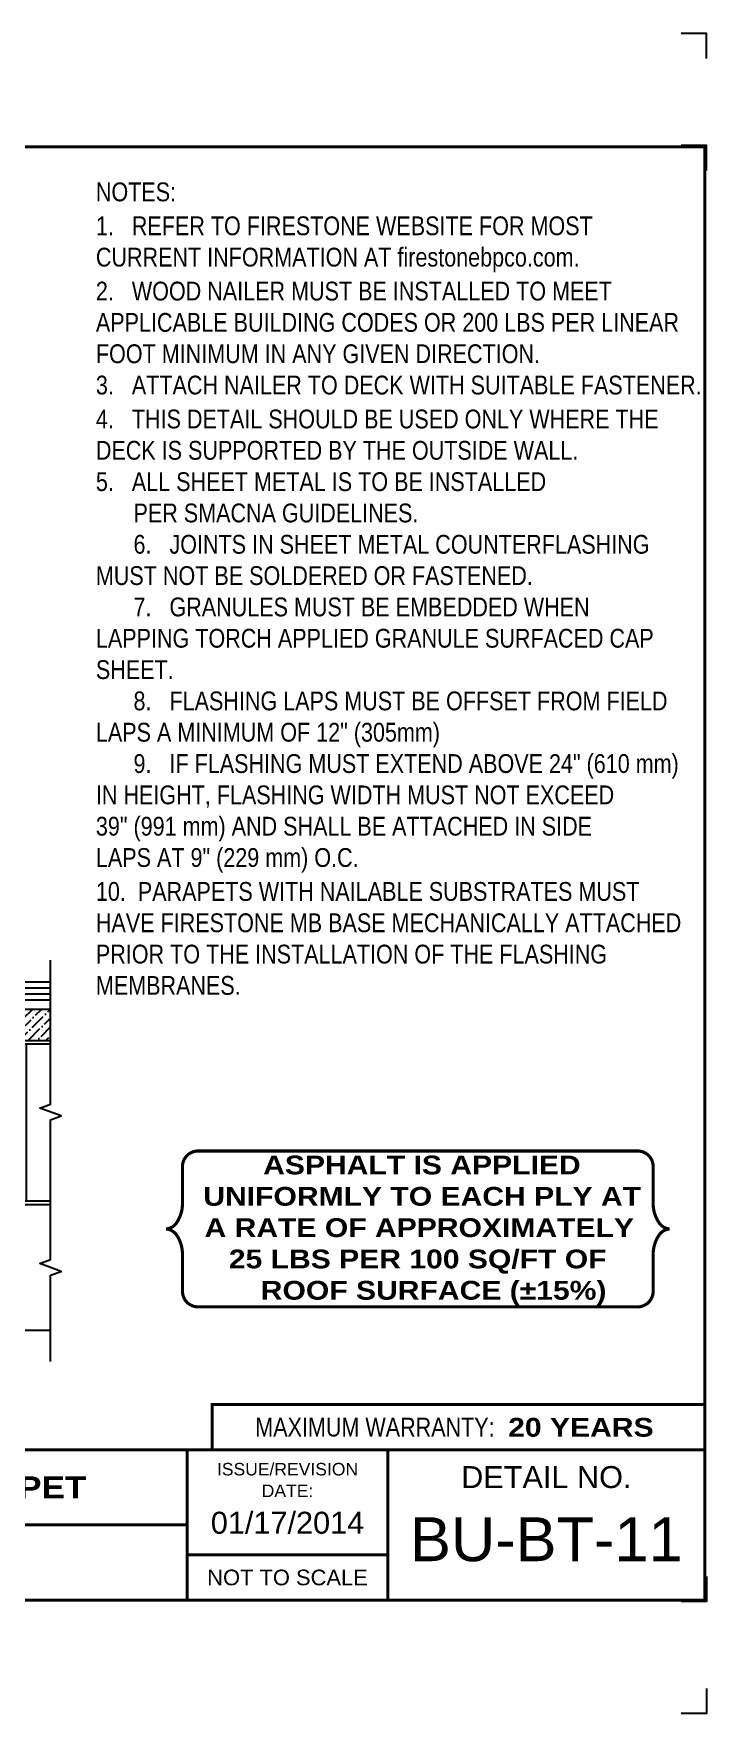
# Model space of a CAD drawing. Header units: inches. Extents: x -719.7 to -699.6, y -114.5 to -97.7.
# Drawn here: x -706.33 to -699.62, y -114.47 to -97.71 of the extents above; entities that cross this region are included whole.
import ezdxf
from ezdxf.enums import TextEntityAlignment as Align

# ---------------------------------------------------------------- set-up
doc = ezdxf.new("R2010")
doc.units = ezdxf.units.IN
doc.header["$MEASUREMENT"] = 0
doc.layers.get('0').update_dxf_attribs({"linetype": 'CONTINUOUS'})
doc.layers.get('DEFPOINTS').update_dxf_attribs({"linetype": 'CONTINUOUS'})
for name, color, linetype in [('FSBP-ANNO-NOTE', 7, 'CONTINUOUS'), ('FSBP-COVERBOARD_CANT', 46, 'CONTINUOUS'), ('FSBP-INSULATION', 7, 'CONTINUOUS'), ('FSBP-MEMBRANE', 7, 'CONTINUOUS'), ('FSBP-SUBSTRATE-GENERIC', 9, 'CONTINUOUS'), ('FSBP-TTLB', 7, 'CONTINUOUS'), ('FSBP-TTLB-BORDER', 7, 'CONTINUOUS'), ('FSBP-TTLB-TEXT', 7, 'CONTINUOUS')]:
    doc.layers.add(name, color=color, linetype=linetype)
doc.styles.add('ARIAL', font='arial.ttf')
doc.styles.add('ARIAL_BOLD', font='')
doc.styles.add('ARIAL_NAR', font='ARIALN.TTF')
doc.styles.add('FSBP_ARIAL_NAR', font='ARIALN.TTF')
doc.styles.get('ARIAL_BOLD').set_extended_font_data('Arial Black')

# ---------------------------------------------------------------- blocks, each defined once
blk = doc.blocks.new('TTLB-ASPHALT_1')
blk.add_line((16.84110496735593, 0), (20, 0))
at = {"layer": 'DEFPOINTS', "linetype": 'Continuous', "ltscale": 1.75}
for points in [[(20.01562500000003, 13.88083333333333), (20.01562500000003, 14.13083333333333), (19.76562500000003, 14.13083333333333)], [(20.01562500000003, -2.380833333333342), (20.01562500000003, -2.630833333333342), (19.76562500000003, -2.630833333333342)]]:
    blk.add_lwpolyline(points, dxfattribs=at)
at = {"layer": 'DEFPOINTS', "color": 1}
for points in [[(20.015625, 12.765625), (20.015625, 13.015625), (19.765625, 13.015625)], [(20.015625, -1.265625), (20.015625, -1.515625), (19.765625, -1.515625)]]:
    blk.add_lwpolyline(points, dxfattribs=at)
at = {"layer": 'FSBP-TTLB', "const_width": 0.03125}
blk.add_lwpolyline([(15.09028770518938, 0), (20, 0), (20, 0.4512598240669945), (15.09028770518938, 0.4512598240669945)], close=True, dxfattribs=at)
for points in [[(0, 0), (0, -1.5), (20, -1.5), (20, 0), (0, 0)], [(14.84028770518938, 0), (14.84028770518938, -1.5)], [(16.84110496735593, 0), (16.84110496735593, -1.5)], [(20, 0), (20, -1.5)], [(4.825208527206769, -0.75), (14.84028770518938, -0.75)], [(14.84028770518938, -1.048740175933006), (16.84110496735593, -1.048740175933006)]]:
    blk.add_lwpolyline(points, dxfattribs=at)
at = {"layer": 'FSBP-TTLB-BORDER', "const_width": 0.03125}
blk.add_lwpolyline([(20, 0), (20, 13), (0, 13), (0, 0)], dxfattribs=at)
at = {"layer": 'FSBP-TTLB-TEXT', "style": 'ARIAL_NAR'}
blk.add_text('MAXIMUM WARRANTY:', height=0.1875, dxfattribs=at).set_placement((17.90516569312837, 0.2256299120335257), align=Align.MIDDLE_RIGHT)
at = {"layer": 'FSBP-TTLB-TEXT', "style": 'ARIAL_BOLD'}
blk.add_text('20 YEARS', height=0.1875, dxfattribs=at).set_placement((18.03987100774941, 0.2240244307510579), align=Align.MIDDLE_LEFT)
at = {"layer": 'FSBP-TTLB-TEXT', "style": 'ARIAL'}
for s, height, p in [('ISSUE/REVISION', 0.125, (15.84069633627263, -0.1938496373466023)), ('DETAIL NO.', 0.21875, (18.42055248367797, -0.2724398367368792)), ('DATE:', 0.125, (15.84069633627263, -0.409973105348854)), ('NOT TO SCALE', 0.15625, (15.84069633627263, -1.274370087966503))]:
    blk.add_text(s, height=height, dxfattribs=at).set_placement(p, align=Align.MIDDLE_CENTER)
at = {"layer": 'FSBP-TTLB-TEXT'}
for tag, height, style, p in [('DETAIL_DESCP_LINE_1', 0.21875, 'ARIAL_BOLD', (9.832748116198076, -0.375)), ('ISSUE_REV_DATE', 0.21875, 'ARIAL', (15.84069633627263, -0.7282559425942452)), ('DETAIL_NUMBER', 0.4375, 'ARIAL', (18.42055248367797, -0.8931630692489421))]:
    blk.add_attdef(tag, text='', height=height, dxfattribs=dict(at, style=style)).set_placement(p, align=Align.MIDDLE_CENTER)
at = {"layer": 'FSBP-TTLB-TEXT', "style": 'ARIAL'}
blk.add_attdef('ACCPT_SYSTEMS', text='', height=0.21875, dxfattribs=at).set_placement((11.49438170418193, -1.125), align=Align.MIDDLE_LEFT)

msp = doc.modelspace()

# ---------------------------------------------------------------- hatches: boundary and pattern name
at = {"layer": 'FSBP-COVERBOARD_CANT'}
h = msp.add_hatch(dxfattribs=at)
h.set_pattern_fill('ANSI36', color=256, scale=0.5, style=0)
h.set_pattern_definition([(45, (-905.5245073130062, -27.85789369184018), (0.03314563036811942, 0.1215339780164378), [0.15625, -0.03125, 0, -0.03125])])
h.paths.add_polyline_path([(-706.158425963606, -107.4442673162037), (-711.5530725632069, -107.4442673162037), (-711.5530725632069, -107.7567673162037), (-706.158425963606, -107.7567673162037)])
h.paths.add_polyline_path([(-710.9387051169193, -107.8634697590754), (-706.7727934098934, -107.8634697590754), (-706.7727934098934, -107.4023137648736), (-710.9387051169193, -107.4023137648736)], flags=9)
at = {"layer": 'FSBP-INSULATION'}
h = msp.add_hatch(dxfattribs=at)
h.set_pattern_fill('LINE', color=256, scale=3, angle=90, style=0)
h.set_pattern_definition([(90, (-905.5245073130062, -27.85789369184018), (-0.375, 2.296136913416957e-17), [])])
h.paths.add_polyline_path([(-706.158425963606, -108.5504617393335), (-706.0511026269085, -108.5113992393335), (-706.2657493003035, -108.4332742393335), (-706.158425963606, -108.3942117393335), (-706.158425963606, -107.7958298162037), (-711.5530725632069, -107.7958298162037), (-711.553072563207, -109.3583298162037), (-706.158425963606, -109.3583298162037)])
h.paths.add_polyline_path([(-710.5274297502755, -108.7588963023906), (-707.1840687765374, -108.7588963023906), (-707.1840687765374, -108.3951034562105), (-710.5274297502755, -108.3951034562105)], flags=24)

# ---------------------------------------------------------------- linework, layer by layer
at = {"layer": 'FSBP-ANNO-NOTE', "const_width": 0.03125}
msp.add_lwpolyline([(-704.8434773121894, -109.3989340820537), (-704.8434773121894, -109.0166480510709, -0.414213562373095), (-704.6872273121894, -108.8603980510709), (-700.3077222336045, -108.8603980510709, -0.414213562373095), (-700.1514722336045, -109.0166480510709), (-700.1514722336045, -109.3989340820537, 0.1409083258157955), (-700.0930246074171, -109.5770751321567, 0.2244532195272858), (-699.9889611897041, -109.6383561722536, 0.2244532195272858), (-700.0930246074171, -109.6996372123504, 0.1409083258157939), (-700.1514722336045, -109.8777782624534), (-700.1514722336045, -110.2600642934362, -0.414213562373095), (-700.3077222336045, -110.4163142934362), (-704.6872273121894, -110.4163142934362, -0.414213562373095), (-704.8434773121894, -110.2600642934362), (-704.8434773121894, -109.8777782624534, 0.1409083258157955), (-704.9019249383769, -109.6996372123504, 0.2244532195272858), (-705.0059883560898, -109.6383561722536, 0.2244532195272858), (-704.9019249383769, -109.5770751321567, 0.1409083258157939)], format="xyb", close=True, dxfattribs=at)
at = {"layer": 'FSBP-COVERBOARD_CANT'}
for p, q in [((-711.5530725632069, -107.4442673162037), (-706.158425963606, -107.4442673162037)), ((-711.5530725632069, -107.7567673162037), (-706.158425963606, -107.7567673162037))]:
    msp.add_line(p, q, dxfattribs=at)
at = {"layer": 'FSBP-INSULATION', "linetype": 'Continuous'}
msp.add_lwpolyline([(-706.158425963606, -109.3583298162037), (-706.158425963606, -108.5504617393335), (-706.0511026269085, -108.5113992393335), (-706.2657493003035, -108.4332742393335), (-706.158425963606, -108.3942117393335), (-706.158425963606, -106.9559860662037)], dxfattribs=at)
at = {"layer": 'FSBP-INSULATION'}
msp.add_lwpolyline([(-706.158425963606, -107.7958298162037), (-711.5530725632069, -107.7958298162037), (-711.553072563207, -109.3583298162038), (-706.158425963606, -109.3583298162037)], dxfattribs=at)
at = {"layer": 'FSBP-MEMBRANE', "const_width": 0.01953125}
for points in [[(-706.158425963606, -107.1758102849538), (-713.0700243146711, -107.1758102849538, -0.1989123673796564), (-713.1805097492314, -107.1300457195142), (-715.0296350632069, -105.2809204055385)], [(-706.158425963606, -107.2353968734954), (-713.0947058877803, -107.2353968734954, -0.1989123673796557), (-713.2051913223407, -107.1896323080558), (-715.0296350632069, -105.3651885671896)], [(-706.158425963606, -107.2937627589121), (-713.1188818290999, -107.2937627589121, -0.198912367379657), (-713.2293672636603, -107.2479981934725), (-715.0296350632069, -105.4477303939259)], [(-706.158425963606, -107.3533493474538), (-713.1435634022092, -107.3533493474538, -0.1989123673796563), (-713.2540488367697, -107.3075847820142), (-715.0296350632069, -105.531998555577)]]:
    msp.add_lwpolyline(points, format="xyb", dxfattribs=at)
at = {"layer": 'FSBP-SUBSTRATE-GENERIC'}
for points in [[(-706.158425963606, -109.3973923162039), (-715.0296350632069, -109.3973923162038), (-715.0296350632069, -110.6473923162038), (-706.158425963606, -110.6473923162038)], [(-706.158425963606, -110.9598923162038), (-706.158425963606, -110.1005173162038), (-706.0511026269085, -110.0614548162038), (-706.2657493003034, -109.9833298162038), (-706.158425963606, -109.9442673162038), (-706.158425963606, -109.3583298162037)]]:
    msp.add_lwpolyline(points, dxfattribs=at)

# ---------------------------------------------------------------- block references
ref = msp.add_blockref('TTLB-ASPHALT_1', (-719.6369736728426, -111.8417365816885))
ref.add_attrib('DETAIL_DESCP_LINE_1', 'BASE TIE-IN WITH ROOF EDGE ON A PARAPET', dxfattribs={"layer": 'FSBP-TTLB-TEXT', "height": 0.21875, "style": 'ARIAL_BOLD'}).set_placement((-709.8042255566445, -112.2167365816885), align=Align.MIDDLE_CENTER)
ref.add_attrib('ISSUE_REV_DATE', '01/17/2014', dxfattribs={"layer": 'FSBP-TTLB-TEXT', "height": 0.21875, "style": 'ARIAL'}).set_placement((-703.79627733657, -112.5699925242827), align=Align.MIDDLE_CENTER)
ref.add_attrib('DETAIL_NUMBER', 'BU-BT-11', dxfattribs={"layer": 'FSBP-TTLB-TEXT', "height": 0.4375, "style": 'ARIAL'}).set_placement((-701.2164211891646, -112.7348996509374), align=Align.MIDDLE_CENTER)

# ---------------------------------------------------------------- texts
at = {"layer": 'FSBP-ANNO-NOTE', "char_height": 0.1875, "attachment_point": 1}
for s, width, heights, insert, style in [('NOTES:\\P{\\H0.083333x;\\P\\pi-0.375,l0.375;}1.   REFER TO FIRESTONE WEBSITE FOR MOST \\P\\pi0;CURRENT INFORMATION AT firestonebpco.com.\\P\\pl0;{\\H0.083333x;\\P\\pi-0.375,l0.375;}2.   WOOD NAILER MUST BE INSTALLED TO MEET APPLICABLE BUILDING CODES OR 200 LBS PER LINEAR FOOT MINIMUM IN ANY GIVEN DIRECTION.\\P3.   ATTACH NAILER TO DECK WITH SUITABLE FASTENER.{\\H0.083333x;\\P\\P}4.   THIS DETAIL SHOULD BE USED ONLY WHERE THE DECK IS SUPPORTED BY THE OUTSIDE WALL.\\P\\pi0,l0;5.   ALL SHEET METAL IS TO BE INSTALLED \\P\\pi0.375;PER SMACNA GUIDELINES.{\\H0.083333x; \\P\\pi-0.375,l0.375;}6.   JOINTS IN SHEET METAL COUNTERFLASHING MUST NOT BE SOLDERED OR FASTENED.\\P7.   GRANULES MUST BE EMBEDDED WHEN LAPPING TORCH APPLIED GRANULE SURFACED CAP SHEET.\\P8.   FLASHING LAPS MUST BE OFFSET FROM FIELD LAPS A MINIMUM OF 12" (305mm)\\P9.   IF FLASHING MUST EXTEND ABOVE 24" (610 mm) IN HEIGHT, FLASHING WIDTH MUST NOT EXCEED \\P\\pi0;39" (991 mm) AND SHALL BE ATTACHED IN SIDE  \\PLAPS AT 9" (229 mm) O.C.\\P{\\H0.083333x;\\P\\pi-0.375;}10.  PARAPETS WITH NAILABLE SUBSTRATES MUST HAVE FIRESTONE MB BASE MECHANICALLY ATTACHED PRIOR TO THE INSTALLATION OF THE FLASHING MEMBRANES.', 5.863954758959153, [8.83893035129768], (-705.7062552672469, -99.19662803454776), 'FSBP_ARIAL_NAR'), ('\\pi0.37984,l0.375;ASPHALT IS APPLIED \\P\\pi-0.21655;UNIFORMLY TO EACH PLY AT \\P\\pi0.17081,l0;A RATE OF APPROXIMATELY \\P\\pi0.41286;25 LBS PER 100 SQ/FT OF\\P\\pi0.27286,l0.375; ROOF SURFACE (±15%)', 4.503719929351178, [1.529031577059873], (-704.7941147788533, -108.9067194219369), 'ARIAL_BOLD')]:
    msp.add_mtext_dynamic_manual_height_columns(s, width=width, gutter_width=1.09375, heights=heights, dxfattribs=dict(at, insert=insert, style=style))

doc.saveas('drawing.dxf')
